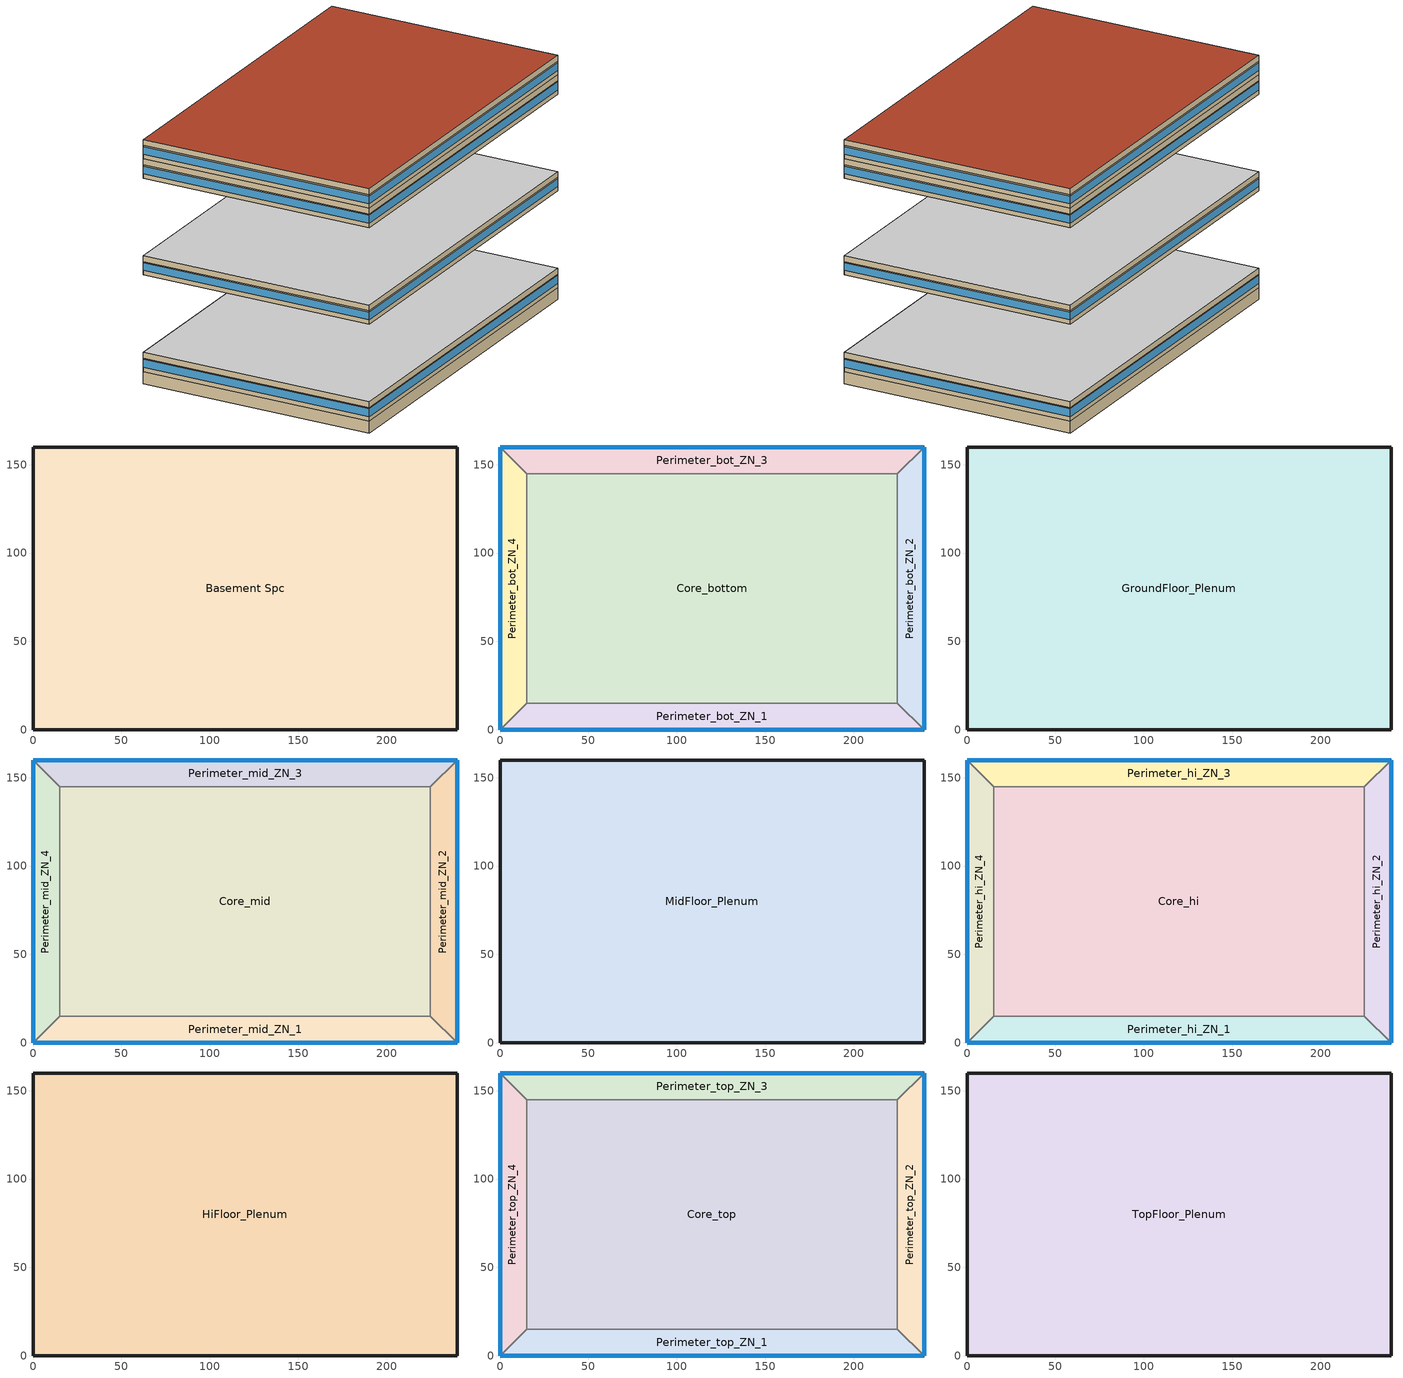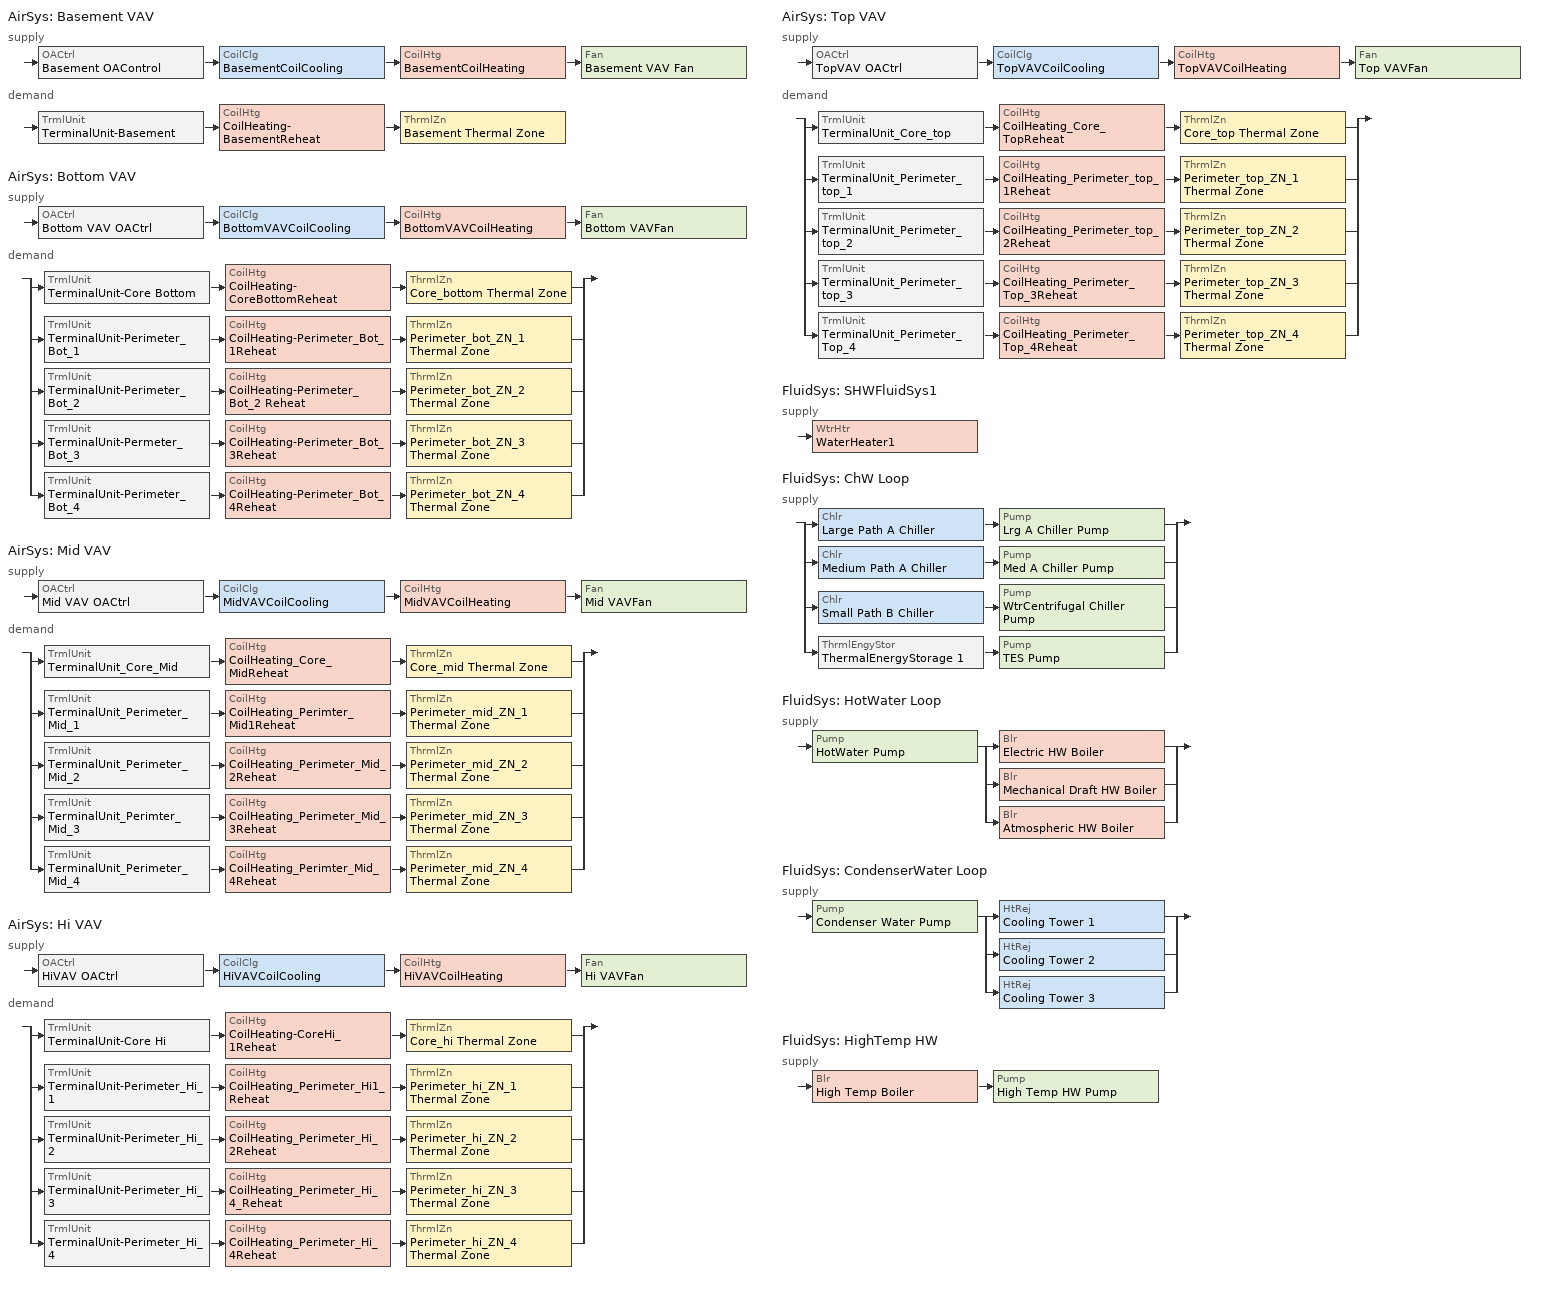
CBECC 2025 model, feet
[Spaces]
Basement Spc
 floor ground (Base_CZ12-SlabOnOrBelowGradeF073): 239.85,159.9 239.85,0 0,0 0,159.9 z-8
 wall ground (Base_CZ12-BelowGradeWallC114): 239.85,0 239.85,159.9 0,159.9 0,0 239.85,0 z-8:0
Core_bottom
 floor to Basement Spc (NACM_Interior Floor): 224.85,144.9 224.85,15 15,15 15,144.9 z0
 wall to Perimeter_bot_ZN_2 (NACM_Interior Wall): 224.85,15 224.85,144.9 z0:9
 wall to Perimeter_bot_ZN_3 (NACM_Interior Wall): 224.85,144.9 15,144.9 z0:9
 wall to Perimeter_bot_ZN_1 (NACM_Interior Wall): 15,15 224.85,15 z0:9
 wall to Perimeter_bot_ZN_4 (NACM_Interior Wall): 15,144.9 15,15 z0:9
Perimeter_bot_ZN_2
 floor to Basement Spc (NACM_Interior Floor): 239.85,159.9 239.85,0 224.85,15 224.85,144.9 z0
 wall outside (Base_CZ12-NonresMetalFrameWallU062): 239.85,0 239.85,159.9 z0:9
 wall to Perimeter_bot_ZN_1 (NACM_Interior Wall): 224.85,15 239.85,0 z0:9
 wall to Perimeter_bot_ZN_3 (NACM_Interior Wall): 239.85,159.9 224.85,144.9 z0:9
 window (Base_AllCZ_FixedWindowU36): 239.85,0.01 239.85,159.89 z3:8.2
Perimeter_bot_ZN_3
 floor to Basement Spc (NACM_Interior Floor): 239.85,159.9 224.85,144.9 15,144.9 0,159.9 z0
 wall outside (Base_CZ12-NonresMetalFrameWallU062): 239.85,159.9 0,159.9 z0:9
 wall to Perimeter_bot_ZN_4 (NACM_Interior Wall): 0,159.9 15,144.9 z0:9
 window (Base_AllCZ_FixedWindowU36): 239.85,159.9 0,159.9 z3:8.2
Perimeter_bot_ZN_1
 floor to Basement Spc (NACM_Interior Floor): 224.85,15 239.85,0 0,0 15,15 z0
 wall outside (Base_CZ12-NonresMetalFrameWallU062): 0,0 239.85,0 z0:9
 wall to Perimeter_bot_ZN_4 (NACM_Interior Wall): 15,15 0,0 z0:9
 window (Base_AllCZ_FixedWindowU36): 0,0 239.85,0 z3:8.2
Perimeter_bot_ZN_4
 floor to Basement Spc (NACM_Interior Floor): 0,159.9 15,144.9 15,15 0,0 z0
 wall outside (Base_CZ12-NonresMetalFrameWallU062): 0,159.9 0,0 z0:9
 window (Base_AllCZ_FixedWindowU36): 0,159.89 0,0.01 z3:8.2
GroundFloor_Plenum
 floor to Core_bottom (NACM_Drop Ceiling): 224.85,144.9 224.85,15 15,15 15,144.9 z9
 floor to Perimeter_bot_ZN_1 (NACM_Drop Ceiling): 224.85,15 239.85,0 0,0 15,15 z9
 floor to Perimeter_bot_ZN_2 (NACM_Drop Ceiling): 239.85,159.9 239.85,0 224.85,15 224.85,144.9 z9
 floor to Perimeter_bot_ZN_3 (NACM_Drop Ceiling): 239.85,159.9 224.85,144.9 15,144.9 0,159.9 z9
 floor to Perimeter_bot_ZN_4 (NACM_Drop Ceiling): 0,159.9 15,144.9 15,15 0,0 z9
 wall outside (Base_CZ12-NonresMetalFrameWallU062): 239.85,0 239.85,159.9 0,159.9 0,0 239.85,0 z9:13
 ceiling inside (Interior Ceiling): 239.85,0 239.85,159.9 0,159.9 0,0 z13
Core_mid
 floor inside (NACM_Interior Floor): 224.85,144.9 224.85,15 15,15 15,144.9 z65
 wall to Perimeter_mid_ZN_2 (NACM_Interior Wall): 224.85,15 224.85,144.9 z65:74
 wall to Perimeter_mid_ZN_3 (NACM_Interior Wall): 224.85,144.9 15,144.9 z65:74
 wall to Perimeter_mid_ZN_1 (NACM_Interior Wall): 15,15 224.85,15 z65:74
 wall to Perimeter_mid_ZN_4 (NACM_Interior Wall): 15,144.9 15,15 z65:74
Perimeter_mid_ZN_2
 floor inside (NACM_Interior Floor): 239.85,159.9 239.85,0 224.85,15 224.85,144.9 z65
 wall outside (Base_CZ12-NonresMetalFrameWallU062): 239.85,0 239.85,159.9 z65:74
 wall to Perimeter_mid_ZN_1 (NACM_Interior Wall): 224.85,15 239.85,0 z65:74
 wall to Perimeter_mid_ZN_3 (NACM_Interior Wall): 239.85,159.9 224.85,144.9 z65:74
 window (Base_AllCZ_FixedWindowU36): 239.85,0.01 239.85,159.89 z68:73.2
Perimeter_mid_ZN_3
 floor inside (NACM_Interior Floor): 239.85,159.9 224.85,144.9 15,144.9 0,159.9 z65
 wall outside (Base_CZ12-NonresMetalFrameWallU062): 239.85,159.9 0,159.9 z65:74
 wall to Perimeter_mid_ZN_4 (NACM_Interior Wall): 0,159.9 15,144.9 z65:74
 window (Base_AllCZ_FixedWindowU36): 239.85,159.9 0,159.9 z68:73.2
Perimeter_mid_ZN_1
 floor inside (NACM_Interior Floor): 224.85,15 239.85,0 0,0 15,15 z65
 wall outside (Base_CZ12-NonresMetalFrameWallU062): 0,0 239.85,0 z65:74
 wall to Perimeter_mid_ZN_4 (NACM_Interior Wall): 15,15 0,0 z65:74
 window (Base_AllCZ_FixedWindowU36): 0,0 239.85,0 z68:73.2
Perimeter_mid_ZN_4
 floor inside (NACM_Interior Floor): 0,159.9 15,144.9 15,15 0,0 z65
 wall outside (Base_CZ12-NonresMetalFrameWallU062): 0,159.9 0,0 z65:74
 window (Base_AllCZ_FixedWindowU36): 0,159.89 0,0.01 z68:73.2
MidFloor_Plenum
 floor to Core_mid (NACM_Drop Ceiling): 224.85,144.9 224.85,15 15,15 15,144.9 z74
 floor to Perimeter_mid_ZN_1 (NACM_Drop Ceiling): 224.85,15 239.85,0 0,0 15,15 z74
 floor to Perimeter_mid_ZN_2 (NACM_Drop Ceiling): 239.85,159.9 239.85,0 224.85,15 224.85,144.9 z74
 floor to Perimeter_mid_ZN_3 (NACM_Drop Ceiling): 239.85,159.9 224.85,144.9 15,144.9 0,159.9 z74
 floor to Perimeter_mid_ZN_4 (NACM_Drop Ceiling): 0,159.9 15,144.9 15,15 0,0 z74
 wall outside (Base_CZ12-NonresMetalFrameWallU062): 239.85,0 239.85,159.9 0,159.9 0,0 239.85,0 z74:78
 ceiling inside (Interior Ceiling): 239.85,0 239.85,159.9 0,159.9 0,0 z78
Core_hi
 floor inside (NACM_Interior Floor): 224.85,144.9 224.85,15 15,15 15,144.9 z130
 wall to Perimeter_hi_ZN_2 (NACM_Interior Wall): 224.85,15 224.85,144.9 z130:139
 wall to Perimeter_hi_ZN_3 (NACM_Interior Wall): 224.85,144.9 15,144.9 z130:139
 wall to Perimeter_hi_ZN_1 (NACM_Interior Wall): 15,15 224.85,15 z130:139
 wall to Perimeter_hi_ZN_4 (NACM_Interior Wall): 15,144.9 15,15 z130:139
Perimeter_hi_ZN_2
 floor inside (NACM_Interior Floor): 239.85,159.9 239.85,0 224.85,15 224.85,144.9 z130
 wall outside (Base_CZ12-NonresMetalFrameWallU062): 239.85,0 239.85,159.9 z130:139
 wall to Perimeter_hi_ZN_1 (NACM_Interior Wall): 224.85,15 239.85,0 z130:139
 wall to Perimeter_hi_ZN_3 (NACM_Interior Wall): 239.85,159.9 224.85,144.9 z130:139
 window (Base_AllCZ_FixedWindowU36): 239.85,0.01 239.85,159.89 z133:138.2
Perimeter_hi_ZN_3
 floor inside (NACM_Interior Floor): 239.85,159.9 224.85,144.9 15,144.9 0,159.9 z130
 wall outside (Base_CZ12-NonresMetalFrameWallU062): 239.85,159.9 0,159.9 z130:139
 wall to Perimeter_hi_ZN_4 (NACM_Interior Wall): 0,159.9 15,144.9 z130:139
 window (Base_AllCZ_FixedWindowU36): 239.85,159.9 0,159.9 z133:138.2
Perimeter_hi_ZN_1
 floor inside (NACM_Interior Floor): 224.85,15 239.85,0 0,0 15,15 z130
 wall outside (Base_CZ12-NonresMetalFrameWallU062): 0,0 239.85,0 z130:139
 wall to Perimeter_hi_ZN_4 (NACM_Interior Wall): 15,15 0,0 z130:139
 window (Base_AllCZ_FixedWindowU36): 0,0 239.85,0 z133:138.2
Perimeter_hi_ZN_4
 floor inside (NACM_Interior Floor): 0,159.9 15,144.9 15,15 0,0 z130
 wall outside (Base_CZ12-NonresMetalFrameWallU062): 0,159.9 0,0 z130:139
 window (Base_AllCZ_FixedWindowU36): 0,159.89 0,0.01 z133:138.2
HiFloor_Plenum
 floor to Core_hi (NACM_Drop Ceiling): 224.85,144.9 224.85,15 15,15 15,144.9 z139
 floor to Perimeter_hi_ZN_1 (NACM_Drop Ceiling): 224.85,15 239.85,0 0,0 15,15 z139
 floor to Perimeter_hi_ZN_2 (NACM_Drop Ceiling): 239.85,159.9 239.85,0 224.85,15 224.85,144.9 z139
 floor to Perimeter_hi_ZN_3 (NACM_Drop Ceiling): 239.85,159.9 224.85,144.9 15,144.9 0,159.9 z139
 floor to Perimeter_hi_ZN_4 (NACM_Drop Ceiling): 0,159.9 15,144.9 15,15 0,0 z139
 wall outside (Base_CZ12-NonresMetalFrameWallU062): 239.85,0 239.85,159.9 0,159.9 0,0 239.85,0 z139:143
 ceiling inside (Interior Ceiling): 239.85,0 239.85,159.9 0,159.9 0,0 z143
Core_top
 floor inside (NACM_Interior Floor): 224.85,144.9 224.85,15 15,15 15,144.9 z143
 wall to Perimeter_top_ZN_2 (NACM_Interior Wall): 224.85,15 224.85,144.9 z143:152
 wall to Perimeter_top_ZN_3 (NACM_Interior Wall): 224.85,144.9 15,144.9 z143:152
 wall to Perimeter_top_ZN_1 (NACM_Interior Wall): 15,15 224.85,15 z143:152
 wall to Perimeter_top_ZN_4 (NACM_Interior Wall): 15,144.9 15,15 z143:152
Perimeter_top_ZN_2
 floor inside (NACM_Interior Floor): 239.85,159.9 239.85,0 224.85,15 224.85,144.9 z143
 wall outside (Base_CZ12-NonresMetalFrameWallU062): 239.85,0 239.85,159.9 z143:152
 wall to Perimeter_top_ZN_1 (NACM_Interior Wall): 224.85,15 239.85,0 z143:152
 wall to Perimeter_top_ZN_3 (NACM_Interior Wall): 239.85,159.9 224.85,144.9 z143:152
 window (Base_AllCZ_FixedWindowU36): 239.85,0.01 239.85,159.89 z146:151.2
Perimeter_top_ZN_3
 floor inside (NACM_Interior Floor): 239.85,159.9 224.85,144.9 15,144.9 0,159.9 z143
 wall outside (Base_CZ12-NonresMetalFrameWallU062): 239.85,159.9 0,159.9 z143:152
 wall to Perimeter_top_ZN_4 (NACM_Interior Wall): 0,159.9 15,144.9 z143:152
 window (Base_AllCZ_FixedWindowU36): 239.85,159.9 0,159.9 z146:151.2
Perimeter_top_ZN_1
 floor inside (NACM_Interior Floor): 224.85,15 239.85,0 0,0 15,15 z143
 wall outside (Base_CZ12-NonresMetalFrameWallU062): 0,0 239.85,0 z143:152
 wall to Perimeter_top_ZN_4 (NACM_Interior Wall): 15,15 0,0 z143:152
 window (Base_AllCZ_FixedWindowU36): 0,0 239.85,0 z146:151.2
Perimeter_top_ZN_4
 floor inside (NACM_Interior Floor): 0,159.9 15,144.9 15,15 0,0 z143
 wall outside (Base_CZ12-NonresMetalFrameWallU062): 0,159.9 0,0 z143:152
 window (Base_AllCZ_FixedWindowU36): 0,159.89 0,0.01 z146:151.2
TopFloor_Plenum
 floor to Core_top (NACM_Drop Ceiling): 224.85,144.9 224.85,15 15,15 15,144.9 z152
 floor to Perimeter_top_ZN_1 (NACM_Drop Ceiling): 224.85,15 239.85,0 0,0 15,15 z152
 floor to Perimeter_top_ZN_2 (NACM_Drop Ceiling): 239.85,159.9 239.85,0 224.85,15 224.85,144.9 z152
 floor to Perimeter_top_ZN_3 (NACM_Drop Ceiling): 239.85,159.9 224.85,144.9 15,144.9 0,159.9 z152
 floor to Perimeter_top_ZN_4 (NACM_Drop Ceiling): 0,159.9 15,144.9 15,15 0,0 z152
 wall outside (Base_CZ12-NonresMetalFrameWallU062): 239.85,0 239.85,159.9 0,159.9 0,0 239.85,0 z152:156
 roof outside (Base_CZ12-FlatNonresWoodFramingAndOtherRoofU039): 239.85,0 239.85,159.9 0,159.9 0,0 z156
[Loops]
AirSys 'Basement VAV'
 supply: OACtrl 'Basement OAControl' > CoilClg 'BasementCoilCooling' > CoilHtg 'BasementCoilHeating' > Fan 'Basement VAV Fan'
 demand: TrmlUnit 'TerminalUnit-Basement' > CoilHtg 'CoilHeating-BasementReheat' > ThrmlZn 'Basement Thermal Zone'
AirSys 'Bottom VAV'
 supply: OACtrl 'Bottom VAV OACtrl' > CoilClg 'BottomVAVCoilCooling' > CoilHtg 'BottomVAVCoilHeating' > Fan 'Bottom VAVFan'
 demand: split
  | TrmlUnit 'TerminalUnit-Core Bottom' > CoilHtg 'CoilHeating-CoreBottomReheat' > ThrmlZn 'Core_bottom Thermal Zone'
  | TrmlUnit 'TerminalUnit-Perimeter_Bot_1' > CoilHtg 'CoilHeating-Perimeter_Bot_1Reheat' > ThrmlZn 'Perimeter_bot_ZN_1 Thermal Zone'
  | TrmlUnit 'TerminalUnit-Perimeter_Bot_2' > CoilHtg 'CoilHeating-Perimeter_ Bot_2 Reheat' > ThrmlZn 'Perimeter_bot_ZN_2 Thermal Zone'
  | TrmlUnit 'TerminalUnit-Permeter_Bot_3' > CoilHtg 'CoilHeating-Perimeter_Bot_3Reheat' > ThrmlZn 'Perimeter_bot_ZN_3 Thermal Zone'
  | TrmlUnit 'TerminalUnit-Perimeter_Bot_4' > CoilHtg 'CoilHeating-Perimeter_Bot_4Reheat' > ThrmlZn 'Perimeter_bot_ZN_4 Thermal Zone'
AirSys 'Mid VAV'
 supply: OACtrl 'Mid VAV OACtrl' > CoilClg 'MidVAVCoilCooling' > CoilHtg 'MidVAVCoilHeating' > Fan 'Mid VAVFan'
 demand: split
  | TrmlUnit 'TerminalUnit_Core_Mid' > CoilHtg 'CoilHeating_Core_MidReheat' > ThrmlZn 'Core_mid Thermal Zone'
  | TrmlUnit 'TerminalUnit_Perimeter_Mid_1' > CoilHtg 'CoilHeating_Perimter_Mid1Reheat' > ThrmlZn 'Perimeter_mid_ZN_1 Thermal Zone'
  | TrmlUnit 'TerminalUnit_Perimeter_Mid_2' > CoilHtg 'CoilHeating_Perimeter_Mid_2Reheat' > ThrmlZn 'Perimeter_mid_ZN_2 Thermal Zone'
  | TrmlUnit 'TerminalUnit_Perimter_Mid_3' > CoilHtg 'CoilHeating_Perimeter_Mid_3Reheat' > ThrmlZn 'Perimeter_mid_ZN_3 Thermal Zone'
  | TrmlUnit 'TerminalUnit_Perimeter_Mid_4' > CoilHtg 'CoilHeating_Perimter_Mid_4Reheat' > ThrmlZn 'Perimeter_mid_ZN_4 Thermal Zone'
AirSys 'Hi VAV'
 supply: OACtrl 'HiVAV OACtrl' > CoilClg 'HiVAVCoilCooling' > CoilHtg 'HiVAVCoilHeating' > Fan 'Hi VAVFan'
 demand: split
  | TrmlUnit 'TerminalUnit-Core Hi' > CoilHtg 'CoilHeating-CoreHi_1Reheat' > ThrmlZn 'Core_hi Thermal Zone'
  | TrmlUnit 'TerminalUnit-Perimeter_Hi_1' > CoilHtg 'CoilHeating_Perimeter_Hi1_Reheat' > ThrmlZn 'Perimeter_hi_ZN_1 Thermal Zone'
  | TrmlUnit 'TerminalUnit-Perimeter_Hi_2' > CoilHtg 'CoilHeating_Perimeter_Hi_2Reheat' > ThrmlZn 'Perimeter_hi_ZN_2 Thermal Zone'
  | TrmlUnit 'TerminalUnit-Perimeter_Hi_3' > CoilHtg 'CoilHeating_Perimeter_Hi_4_Reheat' > ThrmlZn 'Perimeter_hi_ZN_3 Thermal Zone'
  | TrmlUnit 'TerminalUnit-Perimeter_Hi_4' > CoilHtg 'CoilHeating_Perimeter_Hi_4Reheat' > ThrmlZn 'Perimeter_hi_ZN_4 Thermal Zone'
AirSys 'Top VAV'
 supply: OACtrl 'TopVAV OACtrl' > CoilClg 'TopVAVCoilCooling' > CoilHtg 'TopVAVCoilHeating' > Fan 'Top VAVFan'
 demand: split
  | TrmlUnit 'TerminalUnit_Core_top' > CoilHtg 'CoilHeating_Core_TopReheat' > ThrmlZn 'Core_top Thermal Zone'
  | TrmlUnit 'TerminalUnit_Perimeter_top_1' > CoilHtg 'CoilHeating_Perimeter_top_1Reheat' > ThrmlZn 'Perimeter_top_ZN_1 Thermal Zone'
  | TrmlUnit 'TerminalUnit_Perimeter_top_2' > CoilHtg 'CoilHeating_Perimeter_top_2Reheat' > ThrmlZn 'Perimeter_top_ZN_2 Thermal Zone'
  | TrmlUnit 'TerminalUnit_Perimeter_top_3' > CoilHtg 'CoilHeating_Perimeter_Top_3Reheat' > ThrmlZn 'Perimeter_top_ZN_3 Thermal Zone'
  | TrmlUnit 'TerminalUnit_Perimeter_Top_4' > CoilHtg 'CoilHeating_Perimeter_Top_4Reheat' > ThrmlZn 'Perimeter_top_ZN_4 Thermal Zone'
FluidSys 'SHWFluidSys1'
 supply: WtrHtr 'WaterHeater1'
FluidSys 'ChW Loop'
 supply: split
  | Chlr 'Large Path A Chiller' > Pump 'Lrg A Chiller Pump'
  | Chlr 'Medium Path A Chiller' > Pump 'Med A Chiller Pump'
  | Chlr 'Small Path B Chiller' > Pump 'WtrCentrifugal Chiller Pump'
  | ThrmlEngyStor 'ThermalEnergyStorage 1' > Pump 'TES Pump'
FluidSys 'HotWater Loop'
 supply: Pump 'HotWater Pump' > split
  | Blr 'Electric HW Boiler'
  | Blr 'Mechanical Draft HW Boiler'
  | Blr 'Atmospheric HW Boiler'
FluidSys 'CondenserWater Loop'
 supply: Pump 'Condenser Water Pump' > split
  | HtRej 'Cooling Tower 1'
  | HtRej 'Cooling Tower 2'
  | HtRej 'Cooling Tower 3'
FluidSys 'HighTemp HW'
 supply: Blr 'High Temp Boiler' > Pump 'High Temp HW Pump'
[Proj]
OffLrg-ThermalEnergyStorage-StoragePriority: ZipCode=95814; QuickAnalysis=0; AirBarrier=Air barrier - not verified
[Bldg]
Large Office: TotStoryCnt=13; AboveGrdStoryCnt=12
[ConsAssm]
Base_CZ12-NonresMetalFrameWallU062: CompatibleSurfType=ExteriorWall; MatRef[1]=Stucco - 7/8 in.; MatRef[2]=Compliance Insulation R13.99; MatRef[3]=Air - Metal Wall Framing - 16 or 24 in. OC; MatRef[4]=Gypsum Board - 1/2 in.
Base_CZ12-SlabOnOrBelowGradeF073: CompatibleSurfType=UndergroundFloor; MatRef[1]=Concrete - 140 lb/ft3 - 6 in.; SlabType=UnheatedSlabOnGrade
Base_CZ12-BelowGradeWallC114: CompatibleSurfType=UndergroundWall; MatRef[1]=Concrete - Solid Grout - 115 lb/ft3 - 8 in.
Base_CZ12-FlatNonresWoodFramingAndOtherRoofU039: CompatibleSurfType=Roof; MatRef[1]=Metal Standing Seam - 1/16 in.; MatRef[2]=Compliance Insulation R24.86; CRRCInitialRefl=0.63; CRRCAgedRefl=0.63; CRRCInitialEmit=0.85; CRRCAgedEmit=0.85; CRRCProdID=XXXX-XXXX
NACM_Interior Wall: CompatibleSurfType=InteriorWall; MatRef[1]=NACM_Gypsum Board 5/8in; MatRef[2]=NACM_Gypsum Board 5/8in
NACM_Drop Ceiling: CompatibleSurfType=InteriorFloor; MatRef[1]=NACM_Acoustic Tile 3/4in
Interior Ceiling: CompatibleSurfType=Ceiling; MatRef[1]=NACM_Acoustic Tile 3/4in
NACM_Interior Floor: CompatibleSurfType=InteriorFloor; MatRef[1]=NACM_Concrete 4in_140lb/ft3; MatRef[2]=NACM_Carpet 3/4in
[Mat]
Name | CodeCat | CodeItem
Stucco - 7/8 in. | Plastering Materials | Stucco - 7/8 in.
Compliance Insulation R13.99 | Insulation Board | Compliance Insulation R13.99
Air - Metal Wall Framing - 16 or 24 in. OC | Air | Air - Metal Wall Framing - 16 or 24 in. OC
Gypsum Board - 1/2 in. | Bldg Board and Siding | Gypsum Board - 1/2 in.
Concrete - 140 lb/ft3 - 6 in. | Concrete | Concrete - 140 lb/ft3 - 6 in.
Concrete - Solid Grout - 115 lb/ft3 - 8 in. | Masonry Units Solid | Concrete - Solid Grout - 115 lb/ft3 - 8 in.
Metal Standing Seam - 1/16 in. | Roofing | Metal Standing Seam - 1/16 in.
Compliance Insulation R24.86 | Insulation Board | Compliance Insulation R24.86
NACM_Gypsum Board 5/8in | Bldg Board and Siding | Gypsum Board - 5/8 in.
NACM_Acoustic Tile 3/4in | Finish Materials | Acoustic Tile - 3/4 in.
NACM_Concrete 4in_140lb/ft3 | Concrete | Concrete - 140 lb/ft3 - 4 in.
NACM_Carpet 3/4in | Finish Materials | Carpet - 3/4 in.
[FenCons]
Base_AllCZ_FixedWindowU36: FenType=VerticalFenestration; FenProdType=FixedWindow; AssmContext=Manufactured; CertificationMthd=NFRCRated; SHGC=0.25; UFactor=0.36; VT=0.42
[Story]
Name | Mult
Basement; GroundFloor; TopFloor
MidFloor; HiFloor | 5
[Spc]
Name | Story | ThrmlZnRef | Vol | SpcFuncDefaultsRef | SHWFluidSegRef | CondgType
Basement Spc | Basement | Basement Thermal Zone | 306899 | Office Mod Defaults | SHWSupply1
Core_bottom | GroundFloor | Core_bottom Thermal Zone | 245391 | Office Mod Defaults | SHWSupply1
GroundFloor_Plenum | GroundFloor | GroundFloor_Plenum Thermal Zone | 153412 |  |  | Plenum
Perimeter_bot_ZN_1 | GroundFloor | Perimeter_bot_ZN_1 Thermal Zone | 30371.4 | Office Mod Defaults | SHWSupply1
Perimeter_bot_ZN_2 | GroundFloor | Perimeter_bot_ZN_2 Thermal Zone | 19572.1 | Office Mod Defaults | SHWSupply1
Perimeter_bot_ZN_3 | GroundFloor | Perimeter_bot_ZN_3 Thermal Zone | 30370.8 | Office Mod Defaults | SHWSupply1
Perimeter_bot_ZN_4 | GroundFloor | Perimeter_bot_ZN_4 Thermal Zone | 19572.1 | Office Mod Defaults | SHWSupply1
Core_mid | MidFloor | Core_mid Thermal Zone | 245391 | Office Mod Defaults | SHWSupply1
MidFloor_Plenum | MidFloor | MidFloor_Plenum Thermal Zone | 153412 |  |  | Plenum
Perimeter_mid_ZN_1 | MidFloor | Perimeter_mid_ZN_1 Thermal Zone | 30371.4 | Office Mod Defaults | SHWSupply1
Perimeter_mid_ZN_2 | MidFloor | Perimeter_mid_ZN_2 Thermal Zone | 19572.1 | Office Mod Defaults | SHWSupply1
Perimeter_mid_ZN_3 | MidFloor | Perimeter_mid_ZN_3 Thermal Zone | 30370.8 | Office Mod Defaults | SHWSupply1
Perimeter_mid_ZN_4 | MidFloor | Perimeter_mid_ZN_4 Thermal Zone | 19572.1 | Office Mod Defaults | SHWSupply1
Core_hi | HiFloor | Core_hi Thermal Zone | 245391 | Office Mod Defaults | SHWSupply1
HiFloor_Plenum | HiFloor | HiFloor_Plenum Thermal Zone | 153412 |  |  | Plenum
Perimeter_hi_ZN_1 | HiFloor | Perimeter_hi_ZN_1 Thermal Zone | 30371.4 | Office Mod Defaults | SHWSupply1
Perimeter_hi_ZN_2 | HiFloor | Perimeter_hi_ZN_2 Thermal Zone | 19572.1 | Office Mod Defaults | SHWSupply1
Perimeter_hi_ZN_3 | HiFloor | Perimeter_hi_ZN_3 Thermal Zone | 30370.8 | Office Mod Defaults | SHWSupply1
Perimeter_hi_ZN_4 | HiFloor | Perimeter_hi_ZN_4 Thermal Zone | 19572.1 | Office Mod Defaults | SHWSupply1
Core_top | TopFloor | Core_top Thermal Zone | 245391 | Office Mod Defaults | SHWSupply1
Perimeter_top_ZN_1 | TopFloor | Perimeter_top_ZN_1 Thermal Zone | 30371.4 | Office Mod Defaults | SHWSupply1
Perimeter_top_ZN_2 | TopFloor | Perimeter_top_ZN_2 Thermal Zone | 19572.1 | Office Mod Defaults | SHWSupply1
Perimeter_top_ZN_3 | TopFloor | Perimeter_top_ZN_3 Thermal Zone | 30370.8 | Office Mod Defaults | SHWSupply1
Perimeter_top_ZN_4 | TopFloor | Perimeter_top_ZN_4 Thermal Zone | 19572.1 | Office Mod Defaults | SHWSupply1
TopFloor_Plenum | TopFloor | TopFloor_Plenum Thermal Zone | 153412 |  |  | Plenum
[ThrmlZn]
Name | Type | PriAirCondgSysRef[1]
Perimeter_mid_ZN_4 Thermal Zone; Perimeter_mid_ZN_1 Thermal Zone; Perimeter_mid_ZN_2 Thermal Zone; Core_mid Thermal Zone; Perimeter_mid_ZN_3 Thermal Zone | Conditioned | Mid VAV
Perimeter_hi_ZN_1 Thermal Zone; Perimeter_hi_ZN_3 Thermal Zone; Perimeter_hi_ZN_4 Thermal Zone; Perimeter_hi_ZN_2 Thermal Zone; Core_hi Thermal Zone | Conditioned | Hi VAV
Core_bottom Thermal Zone; Perimeter_bot_ZN_1 Thermal Zone; Perimeter_bot_ZN_2 Thermal Zone; Perimeter_bot_ZN_4 Thermal Zone; Perimeter_bot_ZN_3 Thermal Zone | Conditioned | Bottom VAV
Basement Thermal Zone | Conditioned | Basement VAV
Perimeter_top_ZN_4 Thermal Zone; Perimeter_top_ZN_2 Thermal Zone; Perimeter_top_ZN_1 Thermal Zone; Core_top Thermal Zone; Perimeter_top_ZN_3 Thermal Zone | Conditioned | Top VAV
MidFloor_Plenum Thermal Zone; TopFloor_Plenum Thermal Zone; GroundFloor_Plenum Thermal Zone; HiFloor_Plenum Thermal Zone | Plenum
[AirSys] Type=VAV; CtrlSysType=DDCToZone; ReheatCtrlMthd=DualMaximum; OptStart=1; ClgCtrl=WarmestReset
Name | CtrlZnRef | AirFlowPerSqFt | AirFlowPerTon | ClRstSupHi | NightCycleFanCtrl | ClRstSupLow | Cnt
Basement VAV | Basement Thermal Zone | 0.753 | 586.1 | 62
Bottom VAV |  | 0.964 | 472.5 | 60 | CycleOnCallAnyZone | 55
Mid VAV |  | 1.05 | 468.3 | 60 | CycleOnCallAnyZone | 55 | 5
Hi VAV |  | 1.05 | 472.3 | 60 | CycleOnCallAnyZone | 55 | 5
Top VAV |  | 1.02 | 348.5 | 60 | CycleOnCallAnyZone | 55
[AirSeg]
Name | Sys | Type
Basement VAV AirSegment Supply | Basement VAV | Supply
Basement Relief AirSegment | Basement VAV | Return
BottomVAV AirSegment Supply | Bottom VAV | Supply
Bottom VAV Return AirSegment | Bottom VAV | Return
MidVAV AirSegment Supply | Mid VAV | Supply
Mid VAV Return AirSegment | Mid VAV | Return
HiVAV AirSegment Supply | Hi VAV | Supply
HiVAV Return AirSegment | Hi VAV | Return
TopVAV AirSegment Supply | Top VAV | Supply
Top VAV Return AirSegment | Top VAV | Return
[CoilClg] Type=ChilledWater; FluidSegInRef=ChW Primary Supply; FluidSegOutRef=ChW Primary Return
Name | Sys
BasementCoilCooling | Basement VAV
BottomVAVCoilCooling | Bottom VAV
MidVAVCoilCooling | Mid VAV
HiVAVCoilCooling | Hi VAV
TopVAVCoilCooling | Top VAV
[CoilHtg] Type=HotWater; FluidSegInRef=HW Primary Supply; FluidSegOutRef=HW Primary Return
Name | Sys
BasementCoilHeating; CoilHeating-BasementReheat | Basement VAV
BottomVAVCoilHeating; CoilHeating-CoreBottomReheat; CoilHeating-Perimeter_Bot_1Reheat; CoilHeating-Perimeter_ Bot_2 Reheat; CoilHeating-Perimeter_Bot_3Reheat; CoilHeating-Perimeter_Bot_4Reheat | Bottom VAV
MidVAVCoilHeating; CoilHeating_Core_MidReheat; CoilHeating_Perimter_Mid1Reheat; CoilHeating_Perimeter_Mid_2Reheat; CoilHeating_Perimeter_Mid_3Reheat; CoilHeating_Perimter_Mid_4Reheat | Mid VAV
HiVAVCoilHeating; CoilHeating-CoreHi_1Reheat; CoilHeating_Perimeter_Hi1_Reheat; CoilHeating_Perimeter_Hi_2Reheat; CoilHeating_Perimeter_Hi_4_Reheat; CoilHeating_Perimeter_Hi_4Reheat | Hi VAV
TopVAVCoilHeating; CoilHeating_Core_TopReheat; CoilHeating_Perimeter_top_1Reheat; CoilHeating_Perimeter_top_2Reheat; CoilHeating_Perimeter_Top_3Reheat; CoilHeating_Perimeter_Top_4Reheat | Top VAV
[Fan] FlowEff=0.65; MtrEff=0.9
Name | Sys | CtrlMthd | ModelingMthd | TotStaticPress | MtrPos
Basement VAV Fan | Basement VAV | ConstantVolume | StaticPressure | 3 | NotInAirStream
Bottom VAVFan | Bottom VAV | VariableSpeedDrive |  |  | InAirStream
Mid VAVFan | Mid VAV | VariableSpeedDrive | StaticPressure | 3 | InAirStream
Hi VAVFan | Hi VAV | VariableSpeedDrive | StaticPressure | 3 | InAirStream
Top VAVFan | Top VAV | VariableSpeedDrive | StaticPressure | 3 | InAirStream
[TrmlUnit] Type=VAVReheatBox
Name | Sys | ZnServedRef | PriAirSegRef
TerminalUnit-Basement | Basement VAV | Basement Thermal Zone | Basement VAV AirSegment Supply
TerminalUnit-Core Bottom | Bottom VAV | Core_bottom Thermal Zone | BottomVAV AirSegment Supply
TerminalUnit-Perimeter_Bot_1 | Bottom VAV | Perimeter_bot_ZN_1 Thermal Zone | BottomVAV AirSegment Supply
TerminalUnit-Perimeter_Bot_2 | Bottom VAV | Perimeter_bot_ZN_2 Thermal Zone | BottomVAV AirSegment Supply
TerminalUnit-Permeter_Bot_3 | Bottom VAV | Perimeter_bot_ZN_3 Thermal Zone | BottomVAV AirSegment Supply
TerminalUnit-Perimeter_Bot_4 | Bottom VAV | Perimeter_bot_ZN_4 Thermal Zone | BottomVAV AirSegment Supply
TerminalUnit_Core_Mid | Mid VAV | Core_mid Thermal Zone | MidVAV AirSegment Supply
TerminalUnit_Perimeter_Mid_1 | Mid VAV | Perimeter_mid_ZN_1 Thermal Zone | MidVAV AirSegment Supply
TerminalUnit_Perimeter_Mid_2 | Mid VAV | Perimeter_mid_ZN_2 Thermal Zone | MidVAV AirSegment Supply
TerminalUnit_Perimter_Mid_3 | Mid VAV | Perimeter_mid_ZN_3 Thermal Zone | MidVAV AirSegment Supply
TerminalUnit_Perimeter_Mid_4 | Mid VAV | Perimeter_mid_ZN_4 Thermal Zone | MidVAV AirSegment Supply
TerminalUnit-Core Hi | Hi VAV | Core_hi Thermal Zone | HiVAV AirSegment Supply
TerminalUnit-Perimeter_Hi_1 | Hi VAV | Perimeter_hi_ZN_1 Thermal Zone | HiVAV AirSegment Supply
TerminalUnit-Perimeter_Hi_2 | Hi VAV | Perimeter_hi_ZN_2 Thermal Zone | HiVAV AirSegment Supply
TerminalUnit-Perimeter_Hi_3 | Hi VAV | Perimeter_hi_ZN_3 Thermal Zone | HiVAV AirSegment Supply
TerminalUnit-Perimeter_Hi_4 | Hi VAV | Perimeter_hi_ZN_4 Thermal Zone | HiVAV AirSegment Supply
TerminalUnit_Core_top | Top VAV | Core_top Thermal Zone | TopVAV AirSegment Supply
TerminalUnit_Perimeter_top_1 | Top VAV | Perimeter_top_ZN_1 Thermal Zone | TopVAV AirSegment Supply
TerminalUnit_Perimeter_top_2 | Top VAV | Perimeter_top_ZN_2 Thermal Zone | TopVAV AirSegment Supply
TerminalUnit_Perimeter_top_3 | Top VAV | Perimeter_top_ZN_3 Thermal Zone | TopVAV AirSegment Supply
TerminalUnit_Perimeter_Top_4 | Top VAV | Perimeter_top_ZN_4 Thermal Zone | TopVAV AirSegment Supply
[OACtrl] EconoCtrlMthd=DifferentialDryBulb; EconoIntegration=Integrated
Name | Sys | AirSegSupRef | AirSegRetRef | EconoHiTempLockout | MaxOARat
Basement OAControl | Basement VAV | Basement VAV AirSegment Supply | Basement Relief AirSegment
Bottom VAV OACtrl | Bottom VAV | BottomVAV AirSegment Supply | Bottom VAV Return AirSegment | 80 | 1
Mid VAV OACtrl | Mid VAV | MidVAV AirSegment Supply | Mid VAV Return AirSegment | 80 | 1
HiVAV OACtrl | Hi VAV | HiVAV AirSegment Supply | HiVAV Return AirSegment | 80 | 1
TopVAV OACtrl | Top VAV | TopVAV AirSegment Supply | Top VAV Return AirSegment | 80 | 1
[EnergyUse]
Name | EnduseName
Space Heating | Space Heating
Space Cooling | Space Cooling
Indoor Fans | Indoor Fans
Heat Rejection | Heat Rejection
Pumps & Misc. | Pumps & Misc.
Domestic HW | Domestic HW
Lighting | Lighting
Compliance Total | Compliance Total
Receptacle | Receptacle
Process | Process
Process Ltg | Process Ltg
TOTAL | TOTAL
[FluidSys]
SHWFluidSys1: Type=ServiceHotWater
ChW Loop: Type=ChilledWater; CtrlType=DDC; TempCtrl=Fixed
HotWater Loop: Type=HotWater; CtrlType=DDC; RstSupHi=180; RstSupLow=130; RstOutdrHi=20; RstOutdrLow=50
CondenserWater Loop: Type=CondenserWater; TempCtrl=Fixed; DsgnSupWtrTemp=83; DsgnSupWtrDelT=12; FixedSupTemp=83
HighTemp HW: Type=HotWater; CtrlType=DDC; DsgnSupWtrTemp=220
[FluidSeg]
Name | Sys | Type | Src
SHWSupply1 | SHWFluidSys1 | PrimarySupply
SHWMakeup1 | SHWFluidSys1 | MakeupFluid | MunicipalWater
ChW Primary Supply | ChW Loop | PrimarySupply
ChW Primary Return | ChW Loop | PrimaryReturn
HW Primary Supply | HotWater Loop | PrimarySupply
HW Primary Return | HotWater Loop | PrimaryReturn
CW Supply FluidSegment | CondenserWater Loop | PrimarySupply
CW Return FluidSegment | CondenserWater Loop | PrimaryReturn
High Temp Return | HighTemp HW | PrimaryReturn
High Temp Supply | HighTemp HW | PrimarySupply
[WtrHtr]
WaterHeater1: Sys=SHWFluidSys1; FluidSegOutRef=SHWSupply1; FluidSegMakeupRef=SHWMakeup1
[Chlr] Sys=ChW Loop; Type=Centrifugal; FuelSrc=Electric; CndsrType=Fluid; CndsrFluidSegInRef=CW Supply FluidSegment; CndsrFluidSegOutRef=CW Return FluidSegment; EvapFluidSegInRef=ChW Primary Return; EvapFluidSegOutRef=ChW Primary Supply
Name | EnableOnThrmlEngyStorDischrg | CapRtd | KwPerTon | IPLVKwPerTon
Large Path A Chiller | 1 | 6.6e+06 | 0.56 | 0.5
Medium Path A Chiller |  | 4.2e+06 | 0.56 | 0.52
Small Path B Chiller |  | 2.4e+06 | 0.635 | 0.39
[Pump]
Name | Sys | SpdCtrl | ModelingMthd | Pwr_fPLRCrvRef | TotHd | MtrEff | ImpellerEff | FlowCap | FlowMin
Lrg A Chiller Pump; Med A Chiller Pump | ChW Loop | VariableSpeed | Detailed | PumpVSDPwrRatio_fGPMRatio
WtrCentrifugal Chiller Pump | ChW Loop | VariableSpeed | Detailed | PumpVSDPwrRatio_fGPMRatio | 50 | 0.95 | 0.68
TES Pump | ChW Loop | VariableSpeed |  | PumpVSDPwrRatio_fGPMRatio |  |  |  | 1319.4 | 0
HotWater Pump | HotWater Loop | VariableSpeed | Detailed |  | 45 | 0.9
Condenser Water Pump | CondenserWater Loop | ConstantSpeed | Detailed | PumpVSDPwrRatio_fGPMRatio | 20 | 0.91
High Temp HW Pump | HighTemp HW
[ThrmlEngyStor]
ThermalEnergyStorage 1: Sys=ChW Loop; DischrgPriority=Storage; TankShape=Rectangular; TankHgt=8; TankLenToWdRat=2; TankR=24; StorLctn=Indoor; StorZnRef=Basement Thermal Zone; ModeSchRef=TESModSch; ChrgFluidSegInRef=ChW Primary Supply; ChrgFluidSegOutRef=ChW Primary Return; DischrgFluidSegInRef=ChW Primary Return; DischrgFluidSegOutRef=ChW Primary Supply
[Blr] Type=HotWater
Name | Sys | FuelSrc | FluidSegInRef | FluidSegOutRef | CapRtd | UnldRatMin | DraftType | CombEff | DraftFanHp | ThrmlEff
Electric HW Boiler | HotWater Loop | Electric | HW Primary Return | HW Primary Supply | 5e+06 | 0
Mechanical Draft HW Boiler | HotWater Loop | Gas | HW Primary Return | HW Primary Supply | 5e+06 | 0.2 | Condensing | 0.93 | 2
Atmospheric HW Boiler | HotWater Loop | Gas | HW Primary Return | HW Primary Supply | 5e+06 | 0.2 | Natural |  | 0 | 0.82
High Temp Boiler | HighTemp HW | Gas | High Temp Return | High Temp Supply | 1.06e+07 |  | MechanicalNoncondensing
[HtRej] Sys=CondenserWater Loop; Type=OpenTower; FluidSegInRef=CW Return FluidSegment; FluidSegOutRef=CW Supply FluidSegment; MinSpdRat=0.3
Cooling Tower 1; Cooling Tower 2; Cooling Tower 3
[SpcFuncDefaults]
Office Mod Defaults: SpcFunc=Office Area (>250 square feet); OccLatHtRt=206; IntLPDReg=0.78; IntLtgRegHtGnRadFrac=0.7; RecptPwrDens=1.34
[ThrmlEngyStorModeSchDay]
Name | Hr[1] | Hr[3] | Hr[4] | Hr[5] | Hr[6] | Hr[7] | Hr[13] | Hr[14] | Hr[15] | Hr[17] | Hr[18] | Hr[19] | Hr[22] | Hr[23]
TESModSchOnPeakWD | Charge | Charge | Charge | Off | Off | Off | Off | Discharge | Discharge | Discharge | Off | Off | Off | Charge
TESModSchOffPeakWD | Off
[CrvCubic]
PumpVSDPwrRatio_fGPMRatio: Coef1=0.00153; Coef2=0.005208; Coef3=1.10862; Coef4=-0.116356
[SchWeek] Type=ThrmlEngyStorMode
Name | SchDayAllRef | SchDayWDRef | SchDayWERef
TESModSchOnPeakWk | TESModSchOnPeakWD | TESModSchOnPeakWD | TESModSchOnPeakWD
TESModSchOffPeakWk | TESModSchOffPeakWD | TESModSchOffPeakWD | TESModSchOffPeakWD
[Sch]
TESModSch: Type=ThrmlEngyStorMode; EndMonth[1]=5; EndMonth[2]=9; EndMonth[3]=12; EndDay[1]=31; EndDay[2]=30; EndDay[3]=31; SchWeekRef[1]=TESModSchOffPeakWk; SchWeekRef[2]=TESModSchOnPeakWk; SchWeekRef[3]=TESModSchOffPeakWk
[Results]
End Use | Proposed Design Site Elec. (MWh/yr) | Proposed Site Gas (MBtu/yr) | Proposed LSC¹ ($/ft²-yr) | Standard Design Site Elec. (MWh/yr) | Standard Site Gas (MBtu/yr) | Standard LSC¹ ($/ft²-yr) | Compliance Margins LSC¹ ($/ft²-yr)
Space Heating | 616.3 | 225.5 | 8.37 | 0.2 | 2,571.2 | 3.07 | -5.30
Space Cooling | 481.9 | -- | 5.36 | 277.2 | -- | 2.40 | -2.96
Indoor Fans | 177.5 | -- | 1.74 | 279.7 | -- | 2.61 | 0.87
Heat Rejection | 5.3 | -- | 0.06 | 28.8 | -- | 0.26 | 0.20
Pumps & Misc. | 71.9 | -- | 0.80 | 85.8 | -- | 0.82 | 0.02
Domestic Hot Water | -- | 575.3 | 0.62 | 131.9 | -- | 1.28 | 0.66
Indoor Lighting | 750.0 | -- | 7.32 | 577.0 | -- | 5.63 | -1.69
Total Compliance | 2,102.9 | 800.8 | 24.27 | 542.2 | 2,571.2 | 9.42 | -14.85
Receptacle | 2,135.6 | -- | 19.93 | 2,135.6 | -- | 19.93 | --
Process | -- | -- | -- | -- | -- | -- | --
Other Lighting | -- | -- | -- | -- | -- | -- | --
Process Motors | -- | -- | -- | -- | -- | -- | --
Photovoltaics | -- | -- | -- | -843.6 | -- | -6.41 | -6.41
Battery Storage | -- | -- | -- | 5.2 | -- | -0.24 | -0.24
Project Total | 4,238.5 | 800.8 | 44.20 | 2,677.8 | 2,571.2 | 29.35 | -14.85
Efficiency Compliance | 2,102.9 | 800.8 | 24.27 | 1,380.6 | 2,571.2 | 16.07 | -8.20
FAIL
